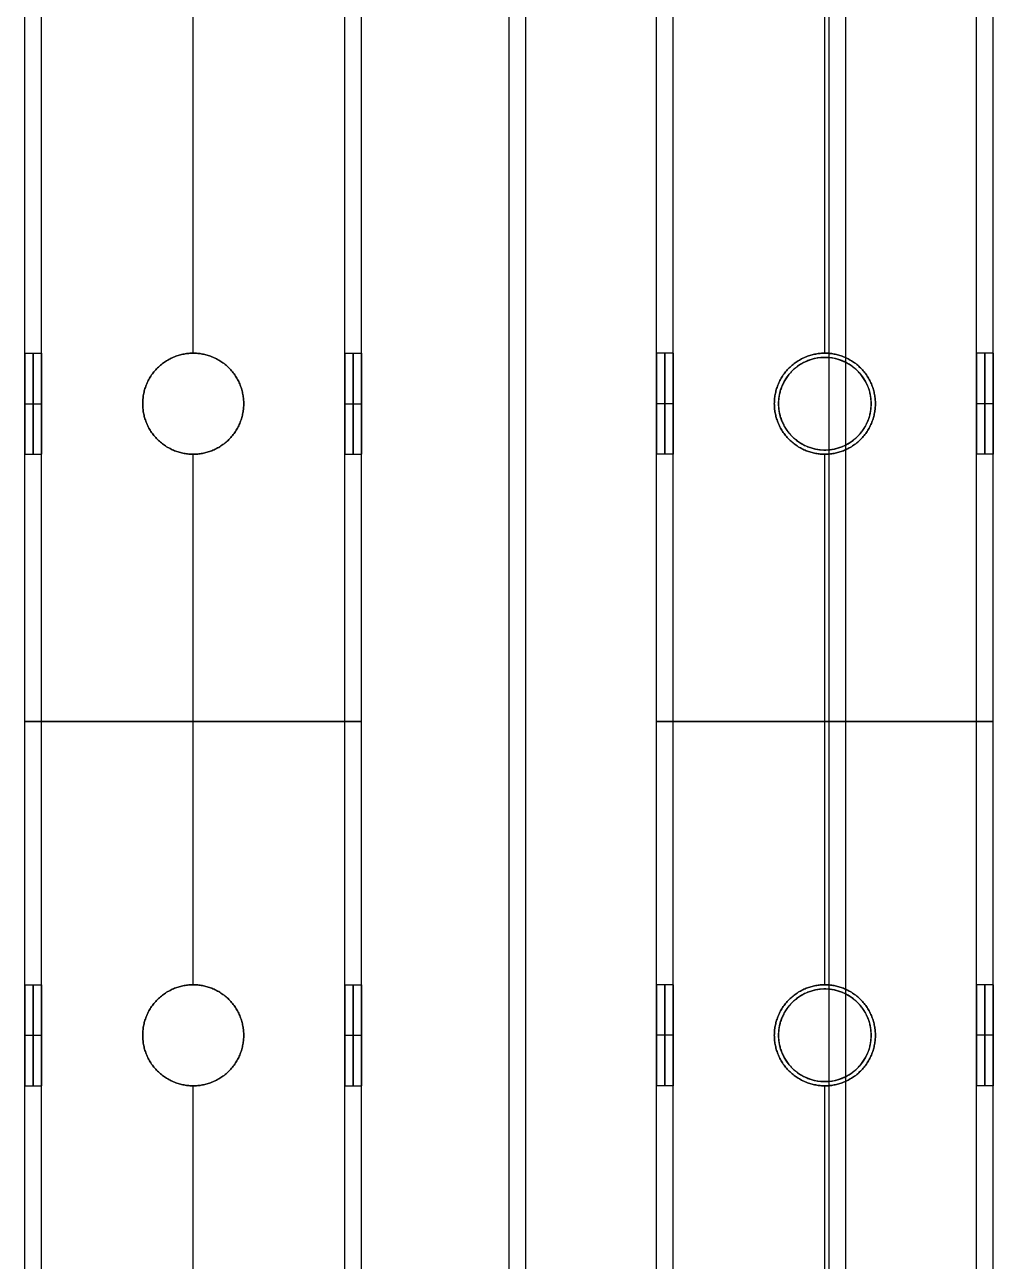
# Model space of a CAD drawing. Header units: millimetres. Extents: x -6529 to 809, y -8611 to 207.
# Drawn here: x 93.5 to 208.5, y -8317.3 to -8170.5 of the extents above; entities that cross this region are included whole.
import ezdxf

# ---------------------------------------------------------------- set-up
doc = ezdxf.new("R2010")
doc.units = ezdxf.units.MM
doc.header["$MEASUREMENT"] = 0
doc.layers.add('platen', color=7, linetype='Continuous', true_color=0x007f00)
doc.layers.add('staal', color=5, linetype='Continuous', true_color=0x0000ff)

# ---------------------------------------------------------------- blocks, each defined once
blk = doc.blocks.new('top plaat')
at = {"layer": 'platen'}
for p, q in [((658, -1276), (658, 40)), ((658, -1276, 18), (658, 40, 18)), ((695.5, -875), (695.5, -875, 18)), ((690, -880.5), (690, -880.5, 18)), ((701, -880.5), (701, -880.5, 18)), ((695.5, -886), (695.5, -886, 18)), ((695.5, -950), (695.5, -950, 18)), ((690, -955.5), (690, -955.5, 18)), ((701, -955.5), (701, -955.5, 18)), ((695.5, -961), (695.5, -961, 18))]:
    blk.add_line(p, q, dxfattribs=at)
for centre in [(695.5, -880.5, 9), (695.5, -955.5, 9)]:
    blk.add_circle(centre, 5.5, dxfattribs=at)
for points in [[(690, -880.5), (690, -875), (695.5, -875), (701, -875), (701, -880.5), (701, -886), (695.5, -886), (690, -886), (690, -880.5)], [(690, -880.5, 18), (690, -875, 18), (695.5, -875, 18), (701, -875, 18), (701, -880.5, 18), (701, -886, 18), (695.5, -886, 18), (690, -886, 18), (690, -880.5, 18)], [(690, -955.5), (690, -950), (695.5, -950), (701, -950), (701, -955.5), (701, -961), (695.5, -961), (690, -961), (690, -955.5)], [(690, -955.5, 18), (690, -950, 18), (695.5, -950, 18), (701, -950, 18), (701, -955.5, 18), (701, -961, 18), (695.5, -961, 18), (690, -961, 18), (690, -955.5, 18)]]:
    blk.add_rational_spline(points, [1, 0.707106781187, 1, 0.707106781187, 1, 0.707106781187, 1, 0.707106781187, 1], degree=2, knots=[-37.699112, -37.699112, -37.699112, -28.274334, -28.274334, -18.849556, -18.849556, -9.424778, -9.424778, 0, 0, 0], dxfattribs=at)
blk = doc.blocks.new('plaat base')
at = {"layer": 'platen'}
for p, q in [((658, -1200), (658, 0)), ((658, -1200, 18), (658, 0, 18))]:
    blk.add_line(p, q, dxfattribs=at)

msp = doc.modelspace()

# ---------------------------------------------------------------- linework, layer by layer
at = {"layer": 'staal'}
for p, q in [((93.53, -8209.5, 1972), (95.53, -8209.5, 1972)), ((113.53, -8209.5, 1954), (113.53, -8209.5, 1952)), ((113.53, -8209.5, 1992), (113.53, -8209.5, 1990)), ((131.53, -8209.5, 1972), (133.53, -8209.5, 1972)), ((170.53, -8209.5, 20), (168.53, -8209.5, 20)), ((188.53, -8209.5, 2), (188.53, -8209.5)), ((188.53, -8209.5, 40), (188.53, -8209.5, 38)), ((208.53, -8209.5, 20), (206.53, -8209.5, 20)), ((93.53, -8215.5, 1978), (95.53, -8215.5, 1978)), ((93.53, -8215.5, 1966), (95.53, -8215.5, 1966)), ((107.53, -8215.5, 1954), (107.53, -8215.5, 1952)), ((107.53, -8215.5, 1992), (107.53, -8215.5, 1990)), ((119.53, -8215.5, 1954), (119.53, -8215.5, 1952)), ((119.53, -8215.5, 1992), (119.53, -8215.5, 1990)), ((131.53, -8215.5, 1978), (133.53, -8215.5, 1978)), ((131.53, -8215.5, 1966), (133.53, -8215.5, 1966)), ((170.53, -8215.5, 26), (168.53, -8215.5, 26)), ((170.53, -8215.5, 14), (168.53, -8215.5, 14)), ((182.53, -8215.5, 2), (182.53, -8215.5)), ((182.53, -8215.5, 40), (182.53, -8215.5, 38)), ((194.53, -8215.5, 2), (194.53, -8215.5)), ((194.53, -8215.5, 40), (194.53, -8215.5, 38)), ((208.53, -8215.5, 26), (206.53, -8215.5, 26)), ((208.53, -8215.5, 14), (206.53, -8215.5, 14)), ((93.53, -8221.5, 1972), (95.53, -8221.5, 1972)), ((113.53, -8221.5, 1954), (113.53, -8221.5, 1952)), ((113.53, -8221.5, 1992), (113.53, -8221.5, 1990)), ((131.53, -8221.5, 1972), (133.53, -8221.5, 1972)), ((170.53, -8221.5, 20), (168.53, -8221.5, 20)), ((188.53, -8221.5, 2), (188.53, -8221.5)), ((188.53, -8221.5, 40), (188.53, -8221.5, 38)), ((208.53, -8221.5, 20), (206.53, -8221.5, 20)), ((93.53, -8284.5, 1972), (95.53, -8284.5, 1972)), ((113.53, -8284.5, 1954), (113.53, -8284.5, 1952)), ((113.53, -8284.5, 1992), (113.53, -8284.5, 1990)), ((131.53, -8284.5, 1972), (133.53, -8284.5, 1972)), ((170.53, -8284.5, 20), (168.53, -8284.5, 20)), ((188.53, -8284.5, 2), (188.53, -8284.5)), ((188.53, -8284.5, 40), (188.53, -8284.5, 38)), ((208.53, -8284.5, 20), (206.53, -8284.5, 20)), ((93.53, -8290.5, 1978), (95.53, -8290.5, 1978)), ((93.53, -8290.5, 1966), (95.53, -8290.5, 1966)), ((107.53, -8290.5, 1954), (107.53, -8290.5, 1952)), ((107.53, -8290.5, 1992), (107.53, -8290.5, 1990)), ((119.53, -8290.5, 1954), (119.53, -8290.5, 1952)), ((119.53, -8290.5, 1992), (119.53, -8290.5, 1990)), ((131.53, -8290.5, 1978), (133.53, -8290.5, 1978)), ((131.53, -8290.5, 1966), (133.53, -8290.5, 1966)), ((170.53, -8290.5, 26), (168.53, -8290.5, 26)), ((170.53, -8290.5, 14), (168.53, -8290.5, 14)), ((182.53, -8290.5, 2), (182.53, -8290.5)), ((182.53, -8290.5, 40), (182.53, -8290.5, 38)), ((194.53, -8290.5, 2), (194.53, -8290.5)), ((194.53, -8290.5, 40), (194.53, -8290.5, 38)), ((208.53, -8290.5, 26), (206.53, -8290.5, 26)), ((208.53, -8290.5, 14), (206.53, -8290.5, 14)), ((93.53, -8296.5, 1972), (95.53, -8296.5, 1972)), ((113.53, -8296.5, 1954), (113.53, -8296.5, 1952)), ((113.53, -8296.5, 1992), (113.53, -8296.5, 1990)), ((131.53, -8296.5, 1972), (133.53, -8296.5, 1972)), ((170.53, -8296.5, 20), (168.53, -8296.5, 20)), ((188.53, -8296.5, 2), (188.53, -8296.5)), ((188.53, -8296.5, 40), (188.53, -8296.5, 38)), ((208.53, -8296.5, 20), (206.53, -8296.5, 20))]:
    msp.add_line(p, q, dxfattribs=at)
for points in [[(93.53, -8571, 1952), (93.53, -8253.25, 1952), (93.53, -7935.5, 1952)], [(93.53, -8571, 1992), (93.53, -8253.25, 1992), (93.53, -7935.5, 1992)], [(95.53, -8571, 1954), (95.53, -8253.25, 1954), (95.53, -7935.5, 1954)], [(95.53, -8571, 1990), (95.53, -8253.25, 1990), (95.53, -7935.5, 1990)], [(131.53, -8571, 1954), (131.53, -8253.25, 1954), (131.53, -7935.5, 1954)], [(131.53, -8571, 1990), (131.53, -8253.25, 1990), (131.53, -7935.5, 1990)], [(133.53, -8571, 1952), (133.53, -8253.25, 1952), (133.53, -7935.5, 1952)], [(133.53, -8571, 1992), (133.53, -8253.25, 1992), (133.53, -7935.5, 1992)], [(168.53, -8571), (168.53, -8253.25), (168.53, -7935.5)], [(168.53, -8571, 40), (168.53, -8253.25, 40), (168.53, -7935.5, 40)], [(170.53, -8571, 2), (170.53, -8253.25, 2), (170.53, -7935.5, 2)], [(170.53, -8571, 38), (170.53, -8253.25, 38), (170.53, -7935.5, 38)], [(206.53, -8571, 2), (206.53, -8253.25, 2), (206.53, -7935.5, 2)], [(206.53, -8571, 38), (206.53, -8253.25, 38), (206.53, -7935.5, 38)], [(208.53, -8571), (208.53, -8253.25), (208.53, -7935.5)], [(208.53, -8571, 40), (208.53, -8253.25, 40), (208.53, -7935.5, 40)], [(151.03, -8571, 40), (151.03, -8262, 40), (151.03, -7953, 40)], [(151.03, -8571), (151.03, -8262), (151.03, -7953)], [(153.03, -8571, 2), (153.03, -8262, 2), (153.03, -7953, 2)], [(153.03, -8571, 38), (153.03, -8262, 38), (153.03, -7953, 38)], [(189.03, -8571, 2), (189.03, -8262, 2), (189.03, -7953, 2)], [(189.03, -8571, 38), (189.03, -8262, 38), (189.03, -7953, 38)], [(191.03, -8571, 40), (191.03, -8262, 40), (191.03, -7953, 40)], [(191.03, -8571), (191.03, -8262), (191.03, -7953)], [(93.53, -8209.5, 1972), (93.53, -8178, 1972), (93.53, -8146.5, 1972)], [(95.53, -8209.5, 1972), (95.53, -8178, 1972), (95.53, -8146.5, 1972)], [(113.53, -8209.5, 1952), (113.53, -8178, 1952), (113.53, -8146.5, 1952)], [(113.53, -8209.5, 1992), (113.53, -8178, 1992), (113.53, -8146.5, 1992)], [(113.53, -8209.5, 1954), (113.53, -8178, 1954), (113.53, -8146.5, 1954)], [(113.53, -8209.5, 1990), (113.53, -8178, 1990), (113.53, -8146.5, 1990)], [(131.53, -8209.5, 1972), (131.53, -8178, 1972), (131.53, -8146.5, 1972)], [(133.53, -8209.5, 1972), (133.53, -8178, 1972), (133.53, -8146.5, 1972)], [(168.53, -8209.5, 20), (168.53, -8178, 20), (168.53, -8146.5, 20)], [(170.53, -8209.5, 20), (170.53, -8178, 20), (170.53, -8146.5, 20)], [(188.53, -8209.5), (188.53, -8178), (188.53, -8146.5)], [(188.53, -8209.5, 40), (188.53, -8178, 40), (188.53, -8146.5, 40)], [(188.53, -8209.5, 2), (188.53, -8178, 2), (188.53, -8146.5, 2)], [(188.53, -8209.5, 38), (188.53, -8178, 38), (188.53, -8146.5, 38)], [(206.53, -8209.5, 20), (206.53, -8178, 20), (206.53, -8146.5, 20)], [(208.53, -8209.5, 20), (208.53, -8178, 20), (208.53, -8146.5, 20)], [(93.53, -8284.5, 1972), (93.53, -8253, 1972), (93.53, -8221.5, 1972)], [(95.53, -8284.5, 1972), (95.53, -8253, 1972), (95.53, -8221.5, 1972)], [(113.53, -8284.5, 1952), (113.53, -8253, 1952), (113.53, -8221.5, 1952)], [(113.53, -8284.5, 1992), (113.53, -8253, 1992), (113.53, -8221.5, 1992)], [(113.53, -8284.5, 1954), (113.53, -8253, 1954), (113.53, -8221.5, 1954)], [(113.53, -8284.5, 1990), (113.53, -8253, 1990), (113.53, -8221.5, 1990)], [(131.53, -8284.5, 1972), (131.53, -8253, 1972), (131.53, -8221.5, 1972)], [(133.53, -8284.5, 1972), (133.53, -8253, 1972), (133.53, -8221.5, 1972)], [(168.53, -8284.5, 20), (168.53, -8253, 20), (168.53, -8221.5, 20)], [(170.53, -8284.5, 20), (170.53, -8253, 20), (170.53, -8221.5, 20)], [(188.53, -8284.5), (188.53, -8253), (188.53, -8221.5)], [(188.53, -8284.5, 40), (188.53, -8253, 40), (188.53, -8221.5, 40)], [(188.53, -8284.5, 2), (188.53, -8253, 2), (188.53, -8221.5, 2)], [(188.53, -8284.5, 38), (188.53, -8253, 38), (188.53, -8221.5, 38)], [(206.53, -8284.5, 20), (206.53, -8253, 20), (206.53, -8221.5, 20)], [(208.53, -8284.5, 20), (208.53, -8253, 20), (208.53, -8221.5, 20)], [(93.53, -8253.25, 1952), (113.53, -8253.25, 1952), (133.53, -8253.25, 1952)], [(133.53, -8253.25, 1992), (113.53, -8253.25, 1992), (93.53, -8253.25, 1992)], [(93.53, -8253.25, 1992), (93.53, -8253.25, 1972), (93.53, -8253.25, 1952)], [(131.53, -8253.25, 1954), (113.53, -8253.25, 1954), (95.53, -8253.25, 1954)], [(95.53, -8253.25, 1954), (95.53, -8253.25, 1972), (95.53, -8253.25, 1990)], [(95.53, -8253.25, 1990), (113.53, -8253.25, 1990), (131.53, -8253.25, 1990)], [(131.53, -8253.25, 1990), (131.53, -8253.25, 1972), (131.53, -8253.25, 1954)], [(133.53, -8253.25, 1952), (133.53, -8253.25, 1972), (133.53, -8253.25, 1992)], [(208.53, -8253.25), (188.53, -8253.25), (168.53, -8253.25)], [(168.53, -8253.25), (168.53, -8253.25, 20), (168.53, -8253.25, 40)], [(168.53, -8253.25, 40), (188.53, -8253.25, 40), (208.53, -8253.25, 40)], [(170.53, -8253.25, 38), (170.53, -8253.25, 20), (170.53, -8253.25, 2)], [(170.53, -8253.25, 2), (188.53, -8253.25, 2), (206.53, -8253.25, 2)], [(206.53, -8253.25, 38), (188.53, -8253.25, 38), (170.53, -8253.25, 38)], [(206.53, -8253.25, 2), (206.53, -8253.25, 20), (206.53, -8253.25, 38)], [(208.53, -8253.25, 40), (208.53, -8253.25, 20), (208.53, -8253.25)], [(93.53, -8359.5, 1972), (93.53, -8328, 1972), (93.53, -8296.5, 1972)], [(95.53, -8359.5, 1972), (95.53, -8328, 1972), (95.53, -8296.5, 1972)], [(113.53, -8359.5, 1952), (113.53, -8328, 1952), (113.53, -8296.5, 1952)], [(113.53, -8359.5, 1992), (113.53, -8328, 1992), (113.53, -8296.5, 1992)], [(113.53, -8359.5, 1954), (113.53, -8328, 1954), (113.53, -8296.5, 1954)], [(113.53, -8359.5, 1990), (113.53, -8328, 1990), (113.53, -8296.5, 1990)], [(131.53, -8359.5, 1972), (131.53, -8328, 1972), (131.53, -8296.5, 1972)], [(133.53, -8359.5, 1972), (133.53, -8328, 1972), (133.53, -8296.5, 1972)], [(168.53, -8359.5, 20), (168.53, -8328, 20), (168.53, -8296.5, 20)], [(170.53, -8359.5, 20), (170.53, -8328, 20), (170.53, -8296.5, 20)], [(188.53, -8359.5), (188.53, -8328), (188.53, -8296.5)], [(188.53, -8359.5, 40), (188.53, -8328, 40), (188.53, -8296.5, 40)], [(188.53, -8359.5, 2), (188.53, -8328, 2), (188.53, -8296.5, 2)], [(188.53, -8359.5, 38), (188.53, -8328, 38), (188.53, -8296.5, 38)], [(206.53, -8359.5, 20), (206.53, -8328, 20), (206.53, -8296.5, 20)], [(208.53, -8359.5, 20), (208.53, -8328, 20), (208.53, -8296.5, 20)]]:
    msp.add_open_spline(points, degree=2, dxfattribs=at)
for points, weights, knots in [([(93.53, -8215.5, 1978), (93.53, -8209.5, 1978), (93.53, -8209.5, 1972), (93.53, -8209.5, 1966), (93.53, -8215.5, 1966), (93.53, -8221.5, 1966), (93.53, -8221.5, 1972), (93.53, -8221.5, 1978), (93.53, -8215.5, 1978)], [1, 0.707106781187, 1, 0.707106781187, 1, 0.707106781187, 1, 0.707106781187, 1], [0, 0, 0, 7.853982, 7.853982, 15.707963, 15.707963, 23.561945, 23.561945, 31.415927, 31.415927, 31.415927]), ([(94.53, -8215.5, 1978), (94.53, -8209.5, 1978), (94.53, -8209.5, 1972), (94.53, -8209.5, 1966), (94.53, -8215.5, 1966), (94.53, -8221.5, 1966), (94.53, -8221.5, 1972), (94.53, -8221.5, 1978), (94.53, -8215.5, 1978)], [1, 0.707106781187, 1, 0.707106781187, 1, 0.707106781187, 1, 0.707106781187, 1], [0, 0, 0, 7.853982, 7.853982, 15.707963, 15.707963, 23.561945, 23.561945, 31.415927, 31.415927, 31.415927]), ([(95.53, -8215.5, 1978), (95.53, -8221.5, 1978), (95.53, -8221.5, 1972), (95.53, -8221.5, 1966), (95.53, -8215.5, 1966), (95.53, -8209.5, 1966), (95.53, -8209.5, 1972), (95.53, -8209.5, 1978), (95.53, -8215.5, 1978)], [1, 0.707106781187, 1, 0.707106781187, 1, 0.707106781187, 1, 0.707106851018, 0.999999860338], [-31.415927, -31.415927, -31.415927, -23.561944, -23.561944, -15.707962, -15.707962, -7.85398, -7.85398, 0, 0, 0]), ([(119.53, -8215.5, 1952), (119.53, -8221.5, 1952), (113.53, -8221.5, 1952), (107.53, -8221.5, 1952), (107.53, -8215.5, 1952), (107.53, -8209.5, 1952), (113.53, -8209.5, 1952), (119.53, -8209.5, 1952), (119.53, -8215.5, 1952)], [1, 0.707106781187, 1, 0.707106781187, 1, 0.707106781187, 1, 0.707106781187, 1], [-31.415927, -31.415927, -31.415927, -23.561945, -23.561945, -15.707963, -15.707963, -7.853982, -7.853982, 0, 0, 0]), ([(119.53, -8215.5, 1992), (119.53, -8209.5, 1992), (113.53, -8209.5, 1992), (107.53, -8209.5, 1992), (107.53, -8215.5, 1992), (107.53, -8221.5, 1992), (113.53, -8221.5, 1992), (119.53, -8221.5, 1992), (119.53, -8215.5, 1992)], [1, 0.707106781187, 1, 0.707106781187, 1, 0.707106781187, 1, 0.707106781187, 1], [0, 0, 0, 7.853982, 7.853982, 15.707963, 15.707963, 23.561945, 23.561945, 31.415927, 31.415927, 31.415927]), ([(119.53, -8215.5, 1954), (119.53, -8209.5, 1954), (113.53, -8209.5, 1954), (107.53, -8209.5, 1954), (107.53, -8215.5, 1954), (107.53, -8221.5, 1954), (113.53, -8221.5, 1954), (119.53, -8221.5, 1954), (119.53, -8215.5, 1954)], [1, 0.707106781187, 1, 0.707106781187, 1, 0.707106781187, 1, 0.707106781187, 1], [0, 0, 0, 7.853982, 7.853982, 15.707963, 15.707963, 23.561945, 23.561945, 31.415927, 31.415927, 31.415927]), ([(119.53, -8215.5, 1990), (119.53, -8221.5, 1990), (113.53, -8221.5, 1990), (107.53, -8221.5, 1990), (107.53, -8215.5, 1990), (107.53, -8209.5, 1990), (113.53, -8209.5, 1990), (119.53, -8209.5, 1990), (119.53, -8215.5, 1990)], [1, 0.707106781187, 1, 0.707106781187, 1, 0.707106781187, 1, 0.707106781187, 1], [-31.415927, -31.415927, -31.415927, -23.561945, -23.561945, -15.707963, -15.707963, -7.853982, -7.853982, 0, 0, 0]), ([(119.53, -8215.5, 1953), (119.53, -8209.5, 1953), (113.53, -8209.5, 1953), (107.53, -8209.5, 1953), (107.53, -8215.5, 1953), (107.53, -8221.5, 1953), (113.53, -8221.5, 1953), (119.53, -8221.5, 1953), (119.53, -8215.5, 1953)], [1, 0.707106781187, 1, 0.707106781187, 1, 0.707106781187, 1, 0.707106781187, 1], [0, 0, 0, 7.853982, 7.853982, 15.707963, 15.707963, 23.561945, 23.561945, 31.415927, 31.415927, 31.415927]), ([(119.53, -8215.5, 1991), (119.53, -8209.5, 1991), (113.53, -8209.5, 1991), (107.53, -8209.5, 1991), (107.53, -8215.5, 1991), (107.53, -8221.5, 1991), (113.53, -8221.5, 1991), (119.53, -8221.5, 1991), (119.53, -8215.5, 1991)], [1, 0.707106781187, 1, 0.707106781187, 1, 0.707106781187, 1, 0.707106781187, 1], [0, 0, 0, 7.853982, 7.853982, 15.707963, 15.707963, 23.561945, 23.561945, 31.415927, 31.415927, 31.415927]), ([(131.53, -8215.5, 1978), (131.53, -8209.5, 1978), (131.53, -8209.5, 1972), (131.53, -8209.5, 1966), (131.53, -8215.5, 1966), (131.53, -8221.5, 1966), (131.53, -8221.5, 1972), (131.53, -8221.5, 1978), (131.53, -8215.5, 1978)], [1, 0.707106781187, 1, 0.707106781187, 1, 0.707106781187, 1, 0.707106781187, 1], [0, 0, 0, 7.853982, 7.853982, 15.707963, 15.707963, 23.561945, 23.561945, 31.415927, 31.415927, 31.415927]), ([(132.53, -8215.5, 1978), (132.53, -8209.5, 1978), (132.53, -8209.5, 1972), (132.53, -8209.5, 1966), (132.53, -8215.5, 1966), (132.53, -8221.5, 1966), (132.53, -8221.5, 1972), (132.53, -8221.5, 1978), (132.53, -8215.5, 1978)], [1, 0.707106781187, 1, 0.707106781187, 1, 0.707106781187, 1, 0.707106781187, 1], [0, 0, 0, 7.853982, 7.853982, 15.707963, 15.707963, 23.561945, 23.561945, 31.415927, 31.415927, 31.415927]), ([(133.53, -8215.5, 1978), (133.53, -8221.5, 1978), (133.53, -8221.5, 1972), (133.53, -8221.5, 1966), (133.53, -8215.5, 1966), (133.53, -8209.5, 1966), (133.53, -8209.5, 1972), (133.53, -8209.5, 1978), (133.53, -8215.5, 1978)], [1, 0.707106781187, 1, 0.707106781187, 1, 0.707106781187, 1, 0.707106781187, 1], [-31.415927, -31.415927, -31.415927, -23.561945, -23.561945, -15.707963, -15.707963, -7.853982, -7.853982, 0, 0, 0]), ([(168.53, -8215.5, 26), (168.53, -8221.5, 26), (168.53, -8221.5, 20), (168.53, -8221.5, 14), (168.53, -8215.5, 14), (168.53, -8209.5, 14), (168.53, -8209.5, 20), (168.53, -8209.5, 26), (168.53, -8215.5, 26)], [1, 0.707106781187, 1, 0.707106781187, 1, 0.707106781187, 1, 0.707106781187, 1], [-31.415927, -31.415927, -31.415927, -23.561945, -23.561945, -15.707963, -15.707963, -7.853982, -7.853982, 0, 0, 0]), ([(169.53, -8215.5, 26), (169.53, -8209.5, 26), (169.53, -8209.5, 20), (169.53, -8209.5, 14), (169.53, -8215.5, 14), (169.53, -8221.5, 14), (169.53, -8221.5, 20), (169.53, -8221.5, 26), (169.53, -8215.5, 26)], [1, 0.707106781187, 1, 0.707106781187, 1, 0.707106781187, 1, 0.707106781187, 1], [0, 0, 0, 7.853982, 7.853982, 15.707963, 15.707963, 23.561945, 23.561945, 31.415927, 31.415927, 31.415927]), ([(170.53, -8215.5, 26), (170.53, -8209.5, 26), (170.53, -8209.5, 20), (170.53, -8209.5, 14), (170.53, -8215.5, 14), (170.53, -8221.5, 14), (170.53, -8221.5, 20), (170.53, -8221.5, 26), (170.53, -8215.5, 26)], [1, 0.707106781187, 1, 0.707106781187, 1, 0.707106781187, 1, 0.707106781187, 1], [0, 0, 0, 7.853982, 7.853982, 15.707963, 15.707963, 23.561945, 23.561945, 31.415927, 31.415927, 31.415927]), ([(182.53, -8215.5), (182.53, -8221.5), (188.53, -8221.5), (194.53, -8221.5), (194.53, -8215.5), (194.53, -8209.5), (188.53, -8209.5), (182.53, -8209.5), (182.53, -8215.5)], [1, 0.707106781187, 1, 0.707106781187, 1, 0.707106781187, 1, 0.707106781187, 1], [-31.415927, -31.415927, -31.415927, -23.561945, -23.561945, -15.707963, -15.707963, -7.853982, -7.853982, 0, 0, 0]), ([(182.53, -8215.5, 40), (182.53, -8209.5, 40), (188.53, -8209.5, 40), (194.53, -8209.5, 40), (194.53, -8215.5, 40), (194.53, -8221.5, 40), (188.53, -8221.5, 40), (182.53, -8221.5, 40), (182.53, -8215.5, 40)], [1, 0.707106781187, 1, 0.707106781187, 1, 0.707106781187, 1, 0.707106781187, 1], [0, 0, 0, 7.853982, 7.853982, 15.707963, 15.707963, 23.561945, 23.561945, 31.415927, 31.415927, 31.415927]), ([(182.53, -8215.5, 2), (182.53, -8209.5, 2), (188.53, -8209.5, 2), (194.53, -8209.5, 2), (194.53, -8215.5, 2), (194.53, -8221.5, 2), (188.53, -8221.5, 2), (182.53, -8221.5, 2), (182.53, -8215.5, 2)], [1, 0.707106781187, 1, 0.707106781187, 1, 0.707106781187, 1, 0.707106781187, 1], [0, 0, 0, 7.853982, 7.853982, 15.707963, 15.707963, 23.561945, 23.561945, 31.415927, 31.415927, 31.415927]), ([(182.53, -8215.5, 38), (182.53, -8221.5, 38), (188.53, -8221.5, 38), (194.53, -8221.5, 38), (194.53, -8215.5, 38), (194.53, -8209.5, 38), (188.53, -8209.5, 38), (182.53, -8209.5, 38), (182.53, -8215.5, 38)], [1, 0.707106781187, 1, 0.707106781187, 1, 0.707106781187, 1, 0.707106781187, 1], [-31.415927, -31.415927, -31.415927, -23.561945, -23.561945, -15.707963, -15.707963, -7.853982, -7.853982, 0, 0, 0]), ([(182.53, -8215.5, 1), (182.53, -8209.5, 1), (188.53, -8209.5, 1), (194.53, -8209.5, 1), (194.53, -8215.5, 1), (194.53, -8221.5, 1), (188.53, -8221.5, 1), (182.53, -8221.5, 1), (182.53, -8215.5, 1)], [1, 0.707106781187, 1, 0.707106781187, 1, 0.707106781187, 1, 0.707106781187, 1], [0, 0, 0, 7.853982, 7.853982, 15.707963, 15.707963, 23.561945, 23.561945, 31.415927, 31.415927, 31.415927]), ([(182.53, -8215.5, 39), (182.53, -8209.5, 39), (188.53, -8209.5, 39), (194.53, -8209.5, 39), (194.53, -8215.5, 39), (194.53, -8221.5, 39), (188.53, -8221.5, 39), (182.53, -8221.5, 39), (182.53, -8215.5, 39)], [1, 0.707106781187, 1, 0.707106781187, 1, 0.707106781187, 1, 0.707106781187, 1], [0, 0, 0, 7.853982, 7.853982, 15.707963, 15.707963, 23.561945, 23.561945, 31.415927, 31.415927, 31.415927]), ([(206.53, -8215.5, 26), (206.53, -8221.5, 26), (206.53, -8221.5, 20), (206.53, -8221.5, 14), (206.53, -8215.5, 14), (206.53, -8209.5, 14), (206.53, -8209.5, 20), (206.53, -8209.5, 26), (206.53, -8215.5, 26)], [1, 0.707106781187, 1, 0.707106781187, 1, 0.707106781187, 1, 0.707106851018, 0.999999860338], [-31.415927, -31.415927, -31.415927, -23.561944, -23.561944, -15.707962, -15.707962, -7.85398, -7.85398, 0, 0, 0]), ([(207.53, -8215.5, 26), (207.53, -8209.5, 26), (207.53, -8209.5, 20), (207.53, -8209.5, 14), (207.53, -8215.5, 14), (207.53, -8221.5, 14), (207.53, -8221.5, 20), (207.53, -8221.5, 26), (207.53, -8215.5, 26)], [1, 0.707106781187, 1, 0.707106781187, 1, 0.707106781187, 1, 0.707106781187, 1], [0, 0, 0, 7.853982, 7.853982, 15.707963, 15.707963, 23.561945, 23.561945, 31.415927, 31.415927, 31.415927]), ([(208.53, -8215.5, 26), (208.53, -8209.5, 26), (208.53, -8209.5, 20), (208.53, -8209.5, 14), (208.53, -8215.5, 14), (208.53, -8221.5, 14), (208.53, -8221.5, 20), (208.53, -8221.5, 26), (208.53, -8215.5, 26)], [1, 0.707106781187, 1, 0.707106781187, 1, 0.707106781187, 1, 0.707106781187, 1], [0, 0, 0, 7.853982, 7.853982, 15.707963, 15.707963, 23.561945, 23.561945, 31.415927, 31.415927, 31.415927]), ([(93.53, -8290.5, 1978), (93.53, -8284.5, 1978), (93.53, -8284.5, 1972), (93.53, -8284.5, 1966), (93.53, -8290.5, 1966), (93.53, -8296.5, 1966), (93.53, -8296.5, 1972), (93.53, -8296.5, 1978), (93.53, -8290.5, 1978)], [1, 0.707106781187, 1, 0.707106781187, 1, 0.707106781187, 1, 0.707106781187, 1], [0, 0, 0, 7.853982, 7.853982, 15.707963, 15.707963, 23.561945, 23.561945, 31.415927, 31.415927, 31.415927]), ([(94.53, -8290.5, 1978), (94.53, -8284.5, 1978), (94.53, -8284.5, 1972), (94.53, -8284.5, 1966), (94.53, -8290.5, 1966), (94.53, -8296.5, 1966), (94.53, -8296.5, 1972), (94.53, -8296.5, 1978), (94.53, -8290.5, 1978)], [1, 0.707106781187, 1, 0.707106781187, 1, 0.707106781187, 1, 0.707106781187, 1], [0, 0, 0, 7.853982, 7.853982, 15.707963, 15.707963, 23.561945, 23.561945, 31.415927, 31.415927, 31.415927]), ([(95.53, -8290.5, 1978), (95.53, -8296.5, 1978), (95.53, -8296.5, 1972), (95.53, -8296.5, 1966), (95.53, -8290.5, 1966), (95.53, -8284.5, 1966), (95.53, -8284.5, 1972), (95.53, -8284.5, 1978), (95.53, -8290.5, 1978)], [1, 0.707106781187, 1, 0.707106781187, 1, 0.707106781187, 1, 0.707106851018, 0.999999860338], [-31.415927, -31.415927, -31.415927, -23.561944, -23.561944, -15.707962, -15.707962, -7.85398, -7.85398, 0, 0, 0]), ([(119.53, -8290.5, 1952), (119.53, -8296.5, 1952), (113.53, -8296.5, 1952), (107.53, -8296.5, 1952), (107.53, -8290.5, 1952), (107.53, -8284.5, 1952), (113.53, -8284.5, 1952), (119.53, -8284.5, 1952), (119.53, -8290.5, 1952)], [1, 0.707106781187, 1, 0.707106781187, 1, 0.707106781187, 1, 0.707106781187, 1], [-31.415927, -31.415927, -31.415927, -23.561945, -23.561945, -15.707963, -15.707963, -7.853982, -7.853982, 0, 0, 0]), ([(119.53, -8290.5, 1992), (119.53, -8284.5, 1992), (113.53, -8284.5, 1992), (107.53, -8284.5, 1992), (107.53, -8290.5, 1992), (107.53, -8296.5, 1992), (113.53, -8296.5, 1992), (119.53, -8296.5, 1992), (119.53, -8290.5, 1992)], [1, 0.707106781187, 1, 0.707106781187, 1, 0.707106781187, 1, 0.707106781187, 1], [0, 0, 0, 7.853982, 7.853982, 15.707963, 15.707963, 23.561945, 23.561945, 31.415927, 31.415927, 31.415927]), ([(119.53, -8290.5, 1954), (119.53, -8284.5, 1954), (113.53, -8284.5, 1954), (107.53, -8284.5, 1954), (107.53, -8290.5, 1954), (107.53, -8296.5, 1954), (113.53, -8296.5, 1954), (119.53, -8296.5, 1954), (119.53, -8290.5, 1954)], [1, 0.707106781187, 1, 0.707106781187, 1, 0.707106781187, 1, 0.707106781187, 1], [0, 0, 0, 7.853982, 7.853982, 15.707963, 15.707963, 23.561945, 23.561945, 31.415927, 31.415927, 31.415927]), ([(119.53, -8290.5, 1990), (119.53, -8296.5, 1990), (113.53, -8296.5, 1990), (107.53, -8296.5, 1990), (107.53, -8290.5, 1990), (107.53, -8284.5, 1990), (113.53, -8284.5, 1990), (119.53, -8284.5, 1990), (119.53, -8290.5, 1990)], [1, 0.707106781187, 1, 0.707106781187, 1, 0.707106781187, 1, 0.707106781187, 1], [-31.415927, -31.415927, -31.415927, -23.561945, -23.561945, -15.707963, -15.707963, -7.853982, -7.853982, 0, 0, 0]), ([(119.53, -8290.5, 1953), (119.53, -8284.5, 1953), (113.53, -8284.5, 1953), (107.53, -8284.5, 1953), (107.53, -8290.5, 1953), (107.53, -8296.5, 1953), (113.53, -8296.5, 1953), (119.53, -8296.5, 1953), (119.53, -8290.5, 1953)], [1, 0.707106781187, 1, 0.707106781187, 1, 0.707106781187, 1, 0.707106781187, 1], [0, 0, 0, 7.853982, 7.853982, 15.707963, 15.707963, 23.561945, 23.561945, 31.415927, 31.415927, 31.415927]), ([(119.53, -8290.5, 1991), (119.53, -8284.5, 1991), (113.53, -8284.5, 1991), (107.53, -8284.5, 1991), (107.53, -8290.5, 1991), (107.53, -8296.5, 1991), (113.53, -8296.5, 1991), (119.53, -8296.5, 1991), (119.53, -8290.5, 1991)], [1, 0.707106781187, 1, 0.707106781187, 1, 0.707106781187, 1, 0.707106781187, 1], [0, 0, 0, 7.853982, 7.853982, 15.707963, 15.707963, 23.561945, 23.561945, 31.415927, 31.415927, 31.415927]), ([(131.53, -8290.5, 1978), (131.53, -8284.5, 1978), (131.53, -8284.5, 1972), (131.53, -8284.5, 1966), (131.53, -8290.5, 1966), (131.53, -8296.5, 1966), (131.53, -8296.5, 1972), (131.53, -8296.5, 1978), (131.53, -8290.5, 1978)], [1, 0.707106781187, 1, 0.707106781187, 1, 0.707106781187, 1, 0.707106781187, 1], [0, 0, 0, 7.853982, 7.853982, 15.707963, 15.707963, 23.561945, 23.561945, 31.415927, 31.415927, 31.415927]), ([(132.53, -8290.5, 1978), (132.53, -8284.5, 1978), (132.53, -8284.5, 1972), (132.53, -8284.5, 1966), (132.53, -8290.5, 1966), (132.53, -8296.5, 1966), (132.53, -8296.5, 1972), (132.53, -8296.5, 1978), (132.53, -8290.5, 1978)], [1, 0.707106781187, 1, 0.707106781187, 1, 0.707106781187, 1, 0.707106781187, 1], [0, 0, 0, 7.853982, 7.853982, 15.707963, 15.707963, 23.561945, 23.561945, 31.415927, 31.415927, 31.415927]), ([(133.53, -8290.5, 1978), (133.53, -8296.5, 1978), (133.53, -8296.5, 1972), (133.53, -8296.5, 1966), (133.53, -8290.5, 1966), (133.53, -8284.5, 1966), (133.53, -8284.5, 1972), (133.53, -8284.5, 1978), (133.53, -8290.5, 1978)], [1, 0.707106781187, 1, 0.707106781187, 1, 0.707106781187, 1, 0.707106781187, 1], [-31.415927, -31.415927, -31.415927, -23.561945, -23.561945, -15.707963, -15.707963, -7.853982, -7.853982, 0, 0, 0]), ([(168.53, -8290.5, 26), (168.53, -8296.5, 26), (168.53, -8296.5, 20), (168.53, -8296.5, 14), (168.53, -8290.5, 14), (168.53, -8284.5, 14), (168.53, -8284.5, 20), (168.53, -8284.5, 26), (168.53, -8290.5, 26)], [1, 0.707106781187, 1, 0.707106781187, 1, 0.707106781187, 1, 0.707106781187, 1], [-31.415927, -31.415927, -31.415927, -23.561945, -23.561945, -15.707963, -15.707963, -7.853982, -7.853982, 0, 0, 0]), ([(169.53, -8290.5, 26), (169.53, -8284.5, 26), (169.53, -8284.5, 20), (169.53, -8284.5, 14), (169.53, -8290.5, 14), (169.53, -8296.5, 14), (169.53, -8296.5, 20), (169.53, -8296.5, 26), (169.53, -8290.5, 26)], [1, 0.707106781187, 1, 0.707106781187, 1, 0.707106781187, 1, 0.707106781187, 1], [0, 0, 0, 7.853982, 7.853982, 15.707963, 15.707963, 23.561945, 23.561945, 31.415927, 31.415927, 31.415927]), ([(170.53, -8290.5, 26), (170.53, -8284.5, 26), (170.53, -8284.5, 20), (170.53, -8284.5, 14), (170.53, -8290.5, 14), (170.53, -8296.5, 14), (170.53, -8296.5, 20), (170.53, -8296.5, 26), (170.53, -8290.5, 26)], [1, 0.707106781187, 1, 0.707106781187, 1, 0.707106781187, 1, 0.707106781187, 1], [0, 0, 0, 7.853982, 7.853982, 15.707963, 15.707963, 23.561945, 23.561945, 31.415927, 31.415927, 31.415927]), ([(182.53, -8290.5), (182.53, -8296.5), (188.53, -8296.5), (194.53, -8296.5), (194.53, -8290.5), (194.53, -8284.5), (188.53, -8284.5), (182.53, -8284.5), (182.53, -8290.5)], [1, 0.707106781187, 1, 0.707106781187, 1, 0.707106781187, 1, 0.707106781187, 1], [-31.415927, -31.415927, -31.415927, -23.561945, -23.561945, -15.707963, -15.707963, -7.853982, -7.853982, 0, 0, 0]), ([(182.53, -8290.5, 40), (182.53, -8284.5, 40), (188.53, -8284.5, 40), (194.53, -8284.5, 40), (194.53, -8290.5, 40), (194.53, -8296.5, 40), (188.53, -8296.5, 40), (182.53, -8296.5, 40), (182.53, -8290.5, 40)], [1, 0.707106781187, 1, 0.707106781187, 1, 0.707106781187, 1, 0.707106781187, 1], [0, 0, 0, 7.853982, 7.853982, 15.707963, 15.707963, 23.561945, 23.561945, 31.415927, 31.415927, 31.415927]), ([(182.53, -8290.5, 2), (182.53, -8284.5, 2), (188.53, -8284.5, 2), (194.53, -8284.5, 2), (194.53, -8290.5, 2), (194.53, -8296.5, 2), (188.53, -8296.5, 2), (182.53, -8296.5, 2), (182.53, -8290.5, 2)], [1, 0.707106781187, 1, 0.707106781187, 1, 0.707106781187, 1, 0.707106781187, 1], [0, 0, 0, 7.853982, 7.853982, 15.707963, 15.707963, 23.561945, 23.561945, 31.415927, 31.415927, 31.415927]), ([(182.53, -8290.5, 38), (182.53, -8296.5, 38), (188.53, -8296.5, 38), (194.53, -8296.5, 38), (194.53, -8290.5, 38), (194.53, -8284.5, 38), (188.53, -8284.5, 38), (182.53, -8284.5, 38), (182.53, -8290.5, 38)], [1, 0.707106781187, 1, 0.707106781187, 1, 0.707106781187, 1, 0.707106781187, 1], [-31.415927, -31.415927, -31.415927, -23.561945, -23.561945, -15.707963, -15.707963, -7.853982, -7.853982, 0, 0, 0]), ([(182.53, -8290.5, 1), (182.53, -8284.5, 1), (188.53, -8284.5, 1), (194.53, -8284.5, 1), (194.53, -8290.5, 1), (194.53, -8296.5, 1), (188.53, -8296.5, 1), (182.53, -8296.5, 1), (182.53, -8290.5, 1)], [1, 0.707106781187, 1, 0.707106781187, 1, 0.707106781187, 1, 0.707106781187, 1], [0, 0, 0, 7.853982, 7.853982, 15.707963, 15.707963, 23.561945, 23.561945, 31.415927, 31.415927, 31.415927]), ([(182.53, -8290.5, 39), (182.53, -8284.5, 39), (188.53, -8284.5, 39), (194.53, -8284.5, 39), (194.53, -8290.5, 39), (194.53, -8296.5, 39), (188.53, -8296.5, 39), (182.53, -8296.5, 39), (182.53, -8290.5, 39)], [1, 0.707106781187, 1, 0.707106781187, 1, 0.707106781187, 1, 0.707106781187, 1], [0, 0, 0, 7.853982, 7.853982, 15.707963, 15.707963, 23.561945, 23.561945, 31.415927, 31.415927, 31.415927]), ([(206.53, -8290.5, 26), (206.53, -8296.5, 26), (206.53, -8296.5, 20), (206.53, -8296.5, 14), (206.53, -8290.5, 14), (206.53, -8284.5, 14), (206.53, -8284.5, 20), (206.53, -8284.5, 26), (206.53, -8290.5, 26)], [1, 0.707106781187, 1, 0.707106781187, 1, 0.707106781187, 1, 0.707106851018, 0.999999860338], [-31.415927, -31.415927, -31.415927, -23.561944, -23.561944, -15.707962, -15.707962, -7.85398, -7.85398, 0, 0, 0]), ([(207.53, -8290.5, 26), (207.53, -8284.5, 26), (207.53, -8284.5, 20), (207.53, -8284.5, 14), (207.53, -8290.5, 14), (207.53, -8296.5, 14), (207.53, -8296.5, 20), (207.53, -8296.5, 26), (207.53, -8290.5, 26)], [1, 0.707106781187, 1, 0.707106781187, 1, 0.707106781187, 1, 0.707106781187, 1], [0, 0, 0, 7.853982, 7.853982, 15.707963, 15.707963, 23.561945, 23.561945, 31.415927, 31.415927, 31.415927]), ([(208.53, -8290.5, 26), (208.53, -8284.5, 26), (208.53, -8284.5, 20), (208.53, -8284.5, 14), (208.53, -8290.5, 14), (208.53, -8296.5, 14), (208.53, -8296.5, 20), (208.53, -8296.5, 26), (208.53, -8290.5, 26)], [1, 0.707106781187, 1, 0.707106781187, 1, 0.707106781187, 1, 0.707106781187, 1], [0, 0, 0, 7.853982, 7.853982, 15.707963, 15.707963, 23.561945, 23.561945, 31.415927, 31.415927, 31.415927])]:
    msp.add_rational_spline(points, weights, degree=2, knots=knots, dxfattribs=at)

# ---------------------------------------------------------------- block references
at = {"layer": 'platen'}
for name, p in [('top plaat', (-506.97, -7335, 1992)), ('plaat base', (-506.97, -7353, 40))]:
    msp.add_blockref(name, p, dxfattribs=at)

doc.saveas('drawing.dxf')
